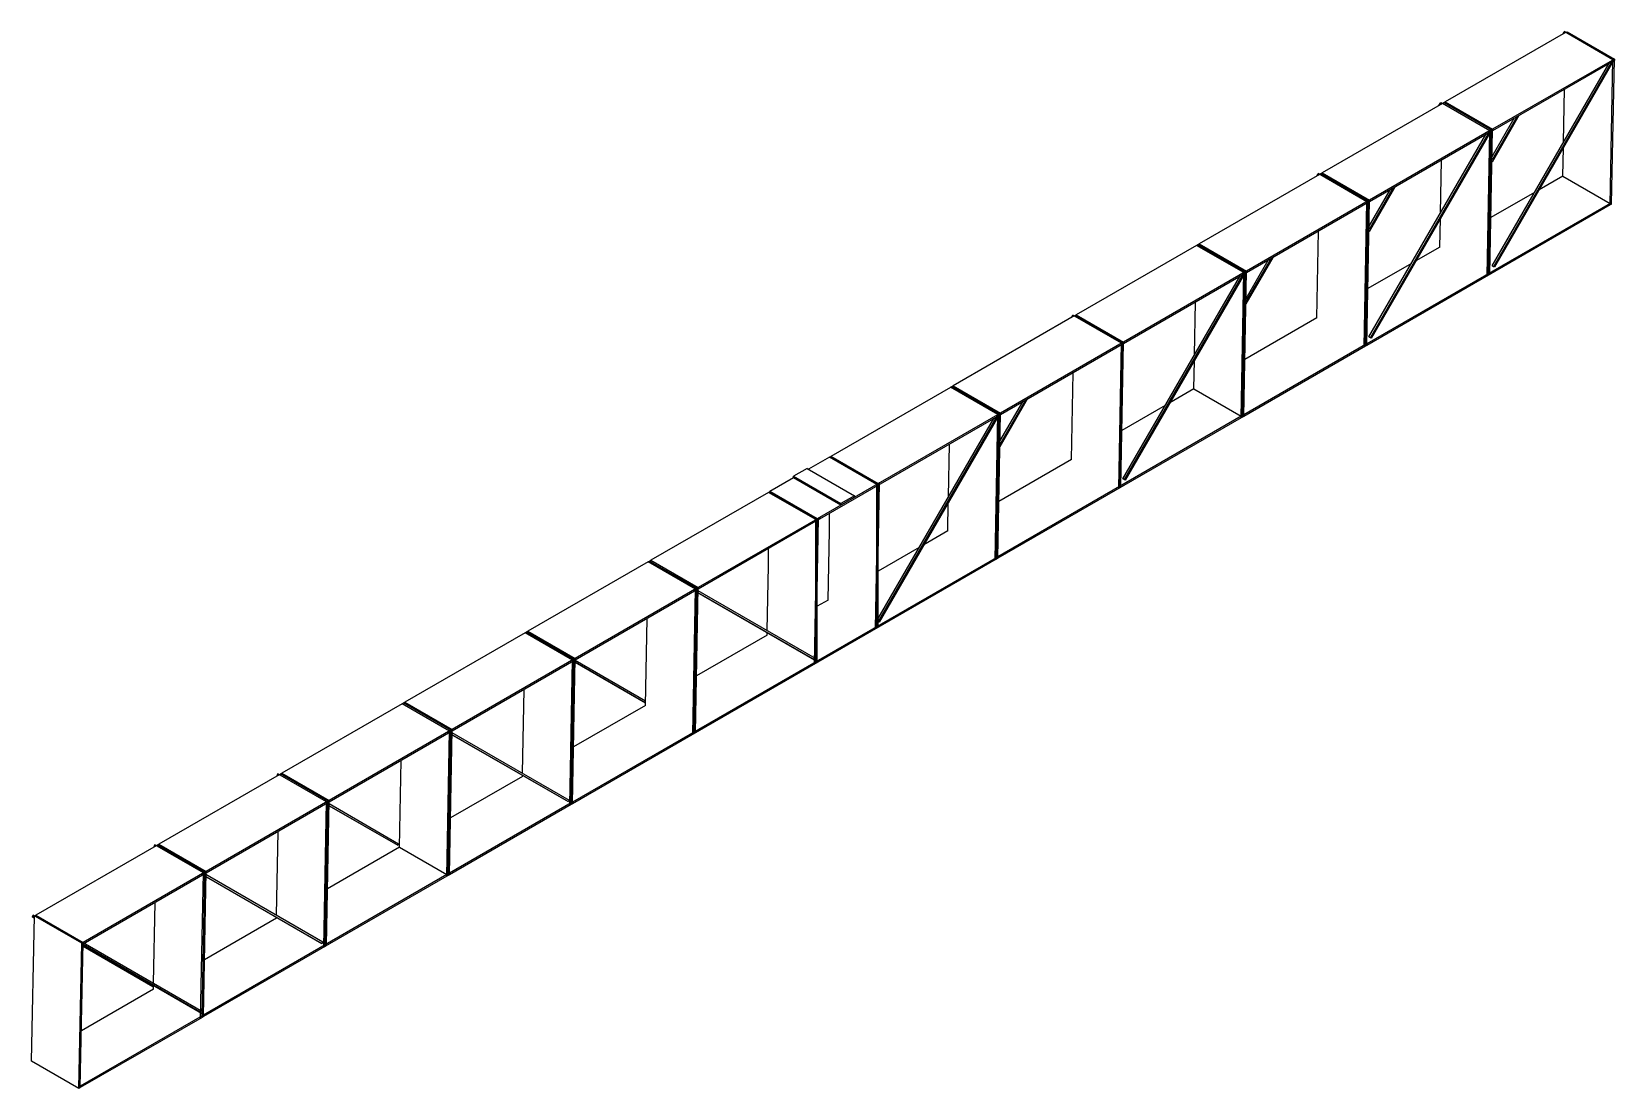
# Paper-space layout '_Isometric' of a CAD drawing. Header units: millimetres. Extents: x -70 to 758, y -322 to 231.
import ezdxf

# ---------------------------------------------------------------- set-up
doc = ezdxf.new("R2010")
doc.units = ezdxf.units.MM

psp = doc.layouts.new('_Isometric')

# ---------------------------------------------------------------- linework, layer by layer
at = {"color": 7, "linetype": 'Continuous', "lineweight": 25}
for p, q in [((732.46, 230.49), (669.53, 194.16)), ((731.03, 229.67), (731.76, 230.92)), ((757.21, 216.22), (731.76, 230.92)), ((732.46, 230.51), (732.45, 230.48)), ((732.46, 230.51), (733.17, 230.9)), ((732.46, 230.49), (732.46, 230.51)), ((733.17, 230.9), (757.92, 216.61)), ((757.92, 216.61), (694.28, 179.88)), ((757.92, 215.8), (694.28, 179.06)), ((757.21, 216.22), (694.71, 107.97)), ((757.71, 215.94), (695.21, 107.68)), ((755.77, 140.29), (757.21, 216.22)), ((756.47, 140.68), (757.92, 216.61)), ((756.49, 216.61), (756.51, 216.63)), ((757.92, 216.61), (757.21, 216.22)), ((757.71, 215.94), (757.21, 216.22)), ((757.92, 216.61), (757.92, 215.8)), ((694.01, 108.38), (755.08, 214.16)), ((731.37, 173.1), (731.9, 200.78)), ((668.12, 193.37), (605.19, 157.04)), ((666.19, 192.25), (667.16, 193.94)), ((667.16, 193.94), (667.87, 193.53)), ((667.87, 193.53), (667.6, 193.07)), ((668.12, 193.38), (667.87, 193.53)), ((668.12, 193.38), (668.83, 193.77)), ((692.87, 179.1), (668.12, 193.38)), ((668.12, 193.37), (668.12, 193.38)), ((668.83, 193.77), (669.53, 194.16)), ((693.57, 179.49), (668.83, 193.77)), ((669.53, 194.16), (694.28, 179.88)), ((708, 186.98), (693.95, 162.65)), ((707, 186.4), (693.98, 163.85)), ((694.01, 165.54), (705.58, 185.58)), ((629.6, 71.29), (690.73, 177.03)), ((693.57, 179.49), (629.93, 142.75)), ((693.57, 178.67), (629.93, 141.93)), ((692.87, 179.1), (630.31, 70.88)), ((693.37, 178.81), (630.81, 70.59)), ((691.42, 103.16), (692.87, 179.1)), ((692.13, 103.55), (693.57, 179.49)), ((692.14, 179.48), (692.16, 179.5)), ((692.84, 103.94), (694.28, 179.88)), ((693.57, 179.49), (692.87, 179.1)), ((693.37, 178.81), (692.87, 179.1)), ((694.28, 179.88), (693.57, 179.49)), ((693.57, 179.49), (693.57, 178.67)), ((694.28, 179.06), (694.27, 179.07)), ((694.28, 179.88), (694.28, 179.06)), ((731.03, 155.38), (731.32, 170.22)), ((667.03, 136.03), (667.55, 163.65)), ((603.77, 156.24), (540.84, 119.91)), ((602.34, 155.41), (603.06, 156.66)), ((628.52, 141.97), (603.06, 156.66)), ((603.77, 156.26), (603.76, 156.23)), ((603.77, 156.26), (604.48, 156.65)), ((603.77, 156.24), (603.77, 156.26)), ((604.48, 156.65), (605.19, 157.04)), ((604.48, 156.65), (629.23, 142.36)), ((605.19, 157.04), (629.93, 142.75)), ((643.1, 149.53), (629.62, 126.21)), ((731.02, 155.39), (718.63, 148.24)), ((731.02, 155.39), (755.77, 141.1)), ((629.23, 142.36), (565.59, 105.62)), ((629.23, 141.54), (565.59, 104.8)), ((627.07, 66.03), (628.52, 141.97)), ((627.78, 66.42), (629.23, 142.36)), ((628.49, 66.81), (629.93, 142.75)), ((755.77, 141.1), (628.49, 67.63)), ((629.23, 142.36), (628.52, 141.97)), ((629.93, 142.75), (629.23, 142.36)), ((629.23, 142.36), (629.23, 141.54)), ((642.1, 148.96), (629.64, 127.4)), ((629.67, 129.09), (640.69, 148.14)), ((629.93, 141.93), (629.92, 141.94)), ((629.93, 142.75), (629.93, 141.93)), ((716.21, 146.84), (693.4, 133.67)), ((755.77, 141.1), (755.77, 140.29)), ((755.77, 140.29), (628.49, 66.81)), ((666.69, 118.25), (666.97, 133.15)), ((756.47, 140.68), (755.77, 140.29)), ((602.34, 81.13), (603.21, 126.52)), ((539.42, 119.11), (476.49, 82.78)), ((539.42, 119.11), (539.43, 119.13)), ((539.43, 119.13), (540.13, 119.52)), ((564.17, 104.84), (539.43, 119.13)), ((540.13, 119.52), (540.84, 119.91)), ((540.13, 119.52), (564.88, 105.23)), ((540.84, 119.91), (565.59, 105.62)), ((666.69, 118.25), (654.19, 111.04)), ((579.26, 112.69), (565.26, 88.49)), ((578.25, 112.12), (565.28, 89.68)), ((565.32, 91.37), (576.84, 111.3)), ((651.77, 109.64), (629.05, 96.53)), ((694.71, 107.97), (694.01, 108.38)), ((694.51, 108.09), (694.01, 108.38)), ((695.21, 107.68), (694.51, 108.09)), ((695.21, 107.68), (694.71, 107.97)), ((500.91, -2.97), (562.03, 102.77)), ((564.88, 105.23), (501.24, 68.49)), ((564.88, 104.41), (501.24, 67.67)), ((564.17, 104.84), (501.61, -3.38)), ((564.67, 104.55), (502.11, -3.67)), ((562.73, 28.9), (564.17, 104.84)), ((563.44, 29.29), (564.88, 105.23)), ((563.45, 105.22), (563.47, 105.25)), ((564.14, 29.68), (565.59, 105.62)), ((564.88, 105.23), (564.17, 104.84)), ((564.67, 104.55), (564.17, 104.84)), ((565.59, 105.62), (564.88, 105.23)), ((564.88, 105.23), (564.88, 104.41)), ((565.59, 104.8), (565.57, 104.81)), ((565.59, 105.62), (565.59, 104.8)), ((692.13, 103.55), (691.42, 103.16)), ((692.13, 104.37), (692.13, 103.55)), ((692.84, 103.94), (692.13, 103.55)), ((475.43, 82.19), (476.49, 82.78)), ((476.49, 82.78), (501.24, 68.49)), ((538.33, 61.77), (538.86, 89.39)), ((475.43, 82.18), (412.15, 45.65)), ((474.01, 81.36), (474.72, 82.6)), ((500.18, 67.91), (474.72, 82.6)), ((475.43, 82.19), (475.42, 82.18)), ((475.43, 82.18), (475.43, 82.19)), ((475.79, 82.39), (500.53, 68.1)), ((476.14, 82.58), (500.89, 68.3)), ((602.34, 81.13), (564.71, 59.4)), ((500.53, 68.1), (436.89, 31.36)), ((500.53, 67.29), (436.89, 30.55)), ((498.74, -8.03), (500.18, 67.91)), ((499.09, -7.84), (500.53, 68.1)), ((499.44, -7.64), (500.89, 68.3)), ((499.8, -7.45), (501.24, 68.49)), ((501.24, 68.49), (500.18, 67.91)), ((500.53, 68.1), (500.53, 67.29)), ((501.24, 67.67), (501.23, 67.68)), ((501.24, 68.49), (501.24, 67.67)), ((627.78, 67.24), (564.14, 30.5)), ((627.78, 66.42), (564.14, 29.68)), ((627.78, 66.42), (627.07, 66.03)), ((627.78, 67.24), (627.78, 66.42)), ((628.49, 66.81), (627.78, 66.42)), ((628.49, 67.63), (628.49, 66.81)), ((630.31, 70.88), (629.6, 71.29)), ((630.1, 71), (629.6, 71.29)), ((630.81, 70.59), (630.1, 71)), ((630.81, 70.59), (630.31, 70.88)), ((538, 44), (538.28, 58.89)), ((474, 7.07), (474.87, 52.47)), ((410.73, 44.84), (348.12, 8.7)), ((410.73, 44.87), (411.44, 45.26)), ((435.48, 30.58), (410.73, 44.87)), ((410.73, 44.84), (410.73, 44.87)), ((411.44, 45.26), (412.15, 45.65)), ((411.44, 45.26), (436.19, 30.97)), ((411.79, 45.46), (436.54, 31.17)), ((412.15, 45.65), (436.89, 31.36)), ((537.98, 44.01), (525.51, 36.81)), ((537.98, 44.01), (562.73, 29.72)), ((450.92, 38.65), (436.56, 13.8)), ((449.92, 38.07), (436.58, 14.99)), ((436.62, 16.68), (448.51, 37.25)), ((523.1, 35.41), (500.36, 22.29)), ((436.54, 31.17), (341.08, -23.94)), ((436.54, 30.35), (341.08, -24.76)), ((372.87, -76.09), (433.33, 28.5)), ((435.48, 30.58), (372.92, -77.63)), ((435.98, 30.29), (373.42, -77.92)), ((434.04, -45.35), (435.48, 30.58)), ((434.74, -44.96), (436.19, 30.97)), ((434.75, 30.95), (434.77, 30.99)), ((435.45, -44.57), (436.89, 31.36)), ((562.73, 29.72), (435.45, -43.76)), ((562.73, 28.9), (435.45, -44.57)), ((436.19, 30.97), (435.48, 30.58)), ((435.98, 30.29), (435.48, 30.58)), ((436.89, 31.36), (436.19, 30.97)), ((436.54, 31.17), (436.54, 30.35)), ((436.89, 30.55), (436.88, 30.56)), ((436.89, 31.36), (436.89, 30.55)), ((562.73, 29.72), (562.73, 28.9)), ((563.44, 29.29), (562.73, 28.9)), ((564.14, 29.68), (563.44, 29.29)), ((564.14, 30.5), (564.14, 29.68)), ((347.41, 8.29), (336.49, 1.98)), ((347.41, 8.29), (348.12, 8.7)), ((347.41, 8.29), (347.41, 8.29)), ((372.16, -6), (347.41, 8.29)), ((348.12, 8.7), (372.87, -5.59)), ((372.9, -5.57), (348.15, 8.72)), ((409.64, -12.48), (410.17, 15.13)), ((335.78, 2.39), (328.71, -1.69)), ((335.78, 2.39), (360.53, -11.9)), ((474, 7.07), (436.01, -14.86)), ((328.71, -2.51), (316.33, -9.65)), ((328.71, -1.69), (353.46, -15.98)), ((328.71, -2.51), (328.71, -1.69)), ((353.46, -16.8), (328.71, -2.51)), ((371.46, -81.51), (372.9, -5.57)), ((372.16, -81.12), (373.61, -5.18)), ((372.87, -5.59), (372.16, -6)), ((372.16, -81.12), (372.16, -6)), ((372.87, -80.71), (372.87, -5.59)), ((373.61, -5.18), (372.9, -5.57)), ((372.9, -5.57), (372.9, -6.39)), ((499.8, -7.45), (498.74, -8.03)), ((499.09, -7.02), (499.09, -7.84)), ((501.61, -3.38), (500.91, -2.97)), ((501.41, -3.26), (500.91, -2.97)), ((502.11, -3.67), (501.41, -3.26)), ((502.11, -3.67), (501.61, -3.38)), ((315.59, -10.11), (254.11, -45.61)), ((315.59, -10.08), (316.3, -9.67)), ((340.34, -24.37), (315.59, -10.08)), ((315.59, -10.11), (315.59, -10.08)), ((316.3, -9.67), (341.05, -23.96)), ((341.08, -23.94), (316.33, -9.65)), ((316.33, -9.69), (316.33, -9.65)), ((360.53, -11.9), (353.46, -15.98)), ((353.46, -15.98), (353.46, -16.8)), ((360.53, -11.9), (360.53, -12.71)), ((409.3, -30.29), (409.59, -15.36)), ((342.5, -23.16), (278.86, -59.9)), ((342.5, -23.98), (278.86, -60.71)), ((339.64, -99.88), (341.08, -23.94)), ((340.34, -99.49), (341.79, -23.55)), ((341.05, -23.96), (340.34, -24.37)), ((340.34, -99.49), (340.34, -24.37)), ((341.05, -99.08), (341.05, -23.96)), ((341.79, -23.55), (341.08, -23.94)), ((341.08, -23.94), (341.08, -24.76)), ((342.5, -23.16), (342.5, -23.98)), ((347.41, -30.08), (347.41, -21.1)), ((346.72, -66.41), (347.41, -30.08)), ((409.3, -30.29), (396.78, -37.52)), ((315.59, -48.45), (315.59, -39.51)), ((394.36, -38.91), (372.87, -51.32)), ((252.69, -46.41), (189.76, -82.74)), ((435.8, -43.56), (213.06, -172.15)), ((435.8, -44.38), (213.06, -172.96)), ((252.69, -46.39), (253.4, -46)), ((277.44, -60.68), (252.69, -46.39)), ((252.69, -46.41), (252.69, -46.39)), ((253.4, -46), (254.11, -45.61)), ((253.4, -46), (278.15, -60.29)), ((254.11, -45.61), (278.86, -59.9)), ((314.95, -82.34), (315.59, -48.45)), ((434.74, -44.96), (434.04, -45.35)), ((435.45, -44.57), (434.74, -44.96)), ((435.45, -43.76), (435.45, -44.57)), ((435.8, -43.56), (435.8, -44.38)), ((278.15, -60.29), (214.51, -97.03)), ((278.15, -61.1), (214.51, -97.84)), ((276, -136.62), (277.44, -60.68)), ((276.7, -136.23), (278.15, -60.29)), ((276.74, -60.27), (276.72, -60.3)), ((277.44, -60.68), (276.94, -61.54)), ((276.94, -61.54), (339.44, -97.64)), ((277.41, -135.84), (278.86, -59.9)), ((278.15, -60.29), (277.44, -60.68)), ((277.44, -60.68), (339.94, -96.77)), ((278.86, -59.9), (278.15, -60.29)), ((278.15, -60.29), (278.15, -61.1)), ((338.74, -97.23), (278.8, -62.62)), ((278.86, -60.71), (278.84, -60.71)), ((278.86, -59.9), (278.86, -60.71)), ((346.72, -66.41), (341.05, -69.69)), ((189.05, -83.13), (189.76, -82.74)), ((189.76, -82.74), (214.51, -97.03)), ((251.26, -121.52), (252.13, -76.13)), ((372.16, -81.12), (371.46, -81.51)), ((372.92, -77.63), (372.87, -77.61)), ((373.42, -77.92), (372.87, -77.61)), ((373.42, -77.92), (372.92, -77.63)), ((188.35, -83.54), (125.41, -119.87)), ((188.35, -83.52), (189.05, -83.13)), ((188.35, -83.54), (188.35, -83.52)), ((213.1, -97.81), (188.35, -83.52)), ((189.05, -83.13), (213.8, -97.42)), ((314.9, -84.78), (277.98, -106.1)), ((314.9, -84.78), (314.93, -83.48)), ((213.8, -97.42), (150.16, -134.15)), ((213.8, -98.23), (150.16, -134.97)), ((211.65, -173.74), (213.1, -97.81)), ((212.36, -173.35), (213.8, -97.42)), ((213.06, -172.96), (214.51, -97.03)), ((213.8, -97.42), (213.1, -97.81)), ((214.51, -97.03), (213.8, -97.42)), ((213.8, -97.42), (213.8, -98.23)), ((214.47, -98.98), (251.29, -120.24)), ((251.05, -120.11), (214.47, -98.98)), ((214.51, -97.84), (214.49, -97.83)), ((214.49, -97.84), (251.31, -119.1)), ((214.51, -97.03), (214.51, -97.84)), ((339.44, -97.64), (338.74, -97.23)), ((339.94, -96.77), (339.44, -97.64)), ((340.34, -99.49), (339.64, -99.88)), ((186.95, -156.99), (187.78, -113.25)), ((124, -120.67), (61.07, -157)), ((124, -120.65), (124.71, -120.26)), ((148.75, -134.93), (124, -120.65)), ((124, -120.67), (124, -120.65)), ((124.71, -120.26), (125.41, -119.87)), ((149.46, -134.54), (124.71, -120.26)), ((125.41, -119.87), (150.16, -134.15)), ((251.26, -121.52), (213.63, -143.25)), ((251.29, -120.24), (251.05, -120.11)), ((149.46, -134.54), (85.82, -171.28)), ((149.46, -135.36), (85.82, -172.1)), ((147.3, -210.87), (148.75, -134.93)), ((148.01, -210.48), (149.46, -134.54)), ((148.04, -134.53), (148.03, -134.55)), ((148.75, -134.93), (148.25, -135.8)), ((148.25, -135.8), (210.75, -171.89)), ((148.72, -210.09), (150.16, -134.15)), ((149.46, -134.54), (148.75, -134.93)), ((148.75, -134.93), (211.25, -171.03)), ((150.16, -134.15), (149.46, -134.54)), ((149.46, -134.54), (149.46, -135.36)), ((210.04, -171.48), (150.11, -136.88)), ((150.16, -134.97), (150.15, -134.96)), ((150.16, -134.15), (150.16, -134.97)), ((276.7, -136.23), (276, -136.62)), ((276.7, -135.41), (276.7, -136.23)), ((277.41, -135.84), (276.7, -136.23)), ((60.36, -157.39), (61.07, -157)), ((61.07, -157), (85.82, -171.28)), ((122.57, -195.78), (123.43, -150.38)), ((59.65, -157.79), (-3.28, -194.12)), ((58.95, -157.37), (58.45, -158.23)), ((58.45, -158.23), (58.67, -158.36)), ((58.67, -158.36), (58.45, -158.23)), ((84.4, -172.06), (58.95, -157.37)), ((59.65, -157.78), (59.64, -157.8)), ((59.65, -157.78), (60.36, -157.39)), ((59.65, -157.79), (59.65, -157.78)), ((85.11, -171.67), (60.36, -157.39)), ((186.92, -158.65), (149.28, -180.37)), ((186.92, -158.65), (186.93, -158.14)), ((85.11, -171.67), (21.47, -208.41)), ((85.11, -172.49), (21.47, -209.23)), ((82.96, -248), (84.4, -172.06)), ((83.66, -247.61), (85.11, -171.67)), ((84.37, -247.22), (85.82, -171.28)), ((85.11, -171.67), (84.4, -172.06)), ((85.82, -171.28), (85.11, -171.67)), ((85.11, -171.67), (85.11, -172.49)), ((85.79, -172.87), (122.15, -193.87)), ((85.82, -172.1), (85.8, -172.09)), ((85.82, -171.28), (85.82, -172.1)), ((212.36, -172.54), (148.72, -209.28)), ((212.36, -173.35), (148.72, -210.09)), ((210.75, -171.89), (210.04, -171.48)), ((211.25, -171.03), (210.75, -171.89)), ((212.36, -173.35), (211.65, -173.74)), ((212.36, -172.54), (212.36, -173.35)), ((213.06, -172.96), (212.36, -173.35)), ((213.06, -172.15), (213.06, -172.96)), ((85.76, -174.01), (121.65, -194.73)), ((120.95, -194.33), (85.76, -174.01)), ((58.26, -231.25), (59.09, -187.51)), ((-4.69, -194.92), (-67.63, -231.25)), ((-5.4, -194.5), (-5.9, -195.36)), ((-5.9, -195.36), (-5.68, -195.49)), ((-5.68, -195.49), (-5.9, -195.36)), ((20.06, -209.19), (-5.4, -194.5)), ((-4.69, -194.9), (-4.71, -194.93)), ((-4.69, -194.9), (-3.99, -194.51)), ((-4.69, -194.92), (-4.69, -194.9)), ((-3.99, -194.51), (-3.28, -194.12)), ((-3.99, -194.51), (20.76, -208.8)), ((-3.28, -194.12), (21.47, -208.41)), ((122.55, -195.77), (84.94, -217.48)), ((121.65, -194.73), (120.95, -194.33)), ((122.15, -193.87), (121.65, -194.73)), ((122.55, -195.77), (147.3, -210.06)), ((20.76, -208.8), (-42.88, -245.54)), ((20.76, -209.62), (-42.88, -246.36)), ((18.61, -285.13), (20.06, -209.19)), ((19.32, -284.74), (20.76, -208.8)), ((19.35, -208.78), (19.33, -208.81)), ((20.06, -209.19), (19.56, -210.06)), ((19.56, -210.06), (82.06, -246.15)), ((20.02, -284.35), (21.47, -208.41)), ((147.3, -210.06), (20.02, -283.53)), ((147.3, -210.87), (20.02, -284.35)), ((20.76, -208.8), (20.06, -209.19)), ((20.06, -209.19), (82.56, -245.28)), ((21.47, -208.41), (20.76, -208.8)), ((20.76, -208.8), (20.76, -209.62)), ((81.35, -245.74), (21.42, -211.13)), ((21.42, -211.14), (57.31, -231.86)), ((56.6, -231.45), (21.42, -211.14)), ((21.47, -209.23), (21.45, -209.22)), ((21.47, -208.41), (21.47, -209.23)), ((147.3, -210.06), (147.3, -210.87)), ((148.01, -210.48), (147.3, -210.87)), ((148.72, -210.09), (148.01, -210.48)), ((148.72, -209.28), (148.72, -210.09)), ((-69.78, -307.58), (-68.33, -231.64)), ((-69.04, -231.23), (-69.54, -232.1)), ((-43.58, -245.93), (-69.04, -231.23)), ((-68.33, -231.64), (-68.83, -232.51)), ((-68.33, -231.64), (-67.63, -231.25)), ((-67.63, -231.25), (-42.88, -245.54)), ((-6.06, -266.8), (-5.26, -224.64)), ((57.31, -231.86), (56.6, -231.45)), ((-69.54, -232.1), (-68.83, -232.51)), ((-68.35, -232.78), (-69.54, -232.1)), ((-68.83, -232.51), (-68.35, -232.78)), ((58.22, -232.91), (20.59, -254.63)), ((57.31, -231.86), (57.31, -231.86)), ((58.22, -232.91), (58.23, -232.39)), ((-45.03, -321.87), (-43.58, -245.93)), ((-44.32, -321.48), (-42.88, -245.54)), ((-42.88, -245.54), (-43.58, -245.93)), ((-42.88, -245.54), (-43.38, -246.41)), ((-43.38, -246.41), (19.12, -282.5)), ((-42.91, -247.48), (-6.33, -268.6)), ((-7.04, -268.19), (-42.91, -247.48)), ((17.96, -281.83), (-42.9, -246.68)), ((-42.88, -245.54), (19.62, -281.63)), ((-42.88, -245.54), (-42.88, -246.36)), ((82.06, -246.15), (81.35, -245.74)), ((82.56, -245.28), (82.06, -246.15)), ((83.66, -247.61), (82.96, -248)), ((83.66, -246.79), (83.66, -247.61)), ((84.37, -247.22), (83.66, -247.61)), ((-6.12, -270.03), (-43.76, -291.76)), ((-6.33, -268.6), (-7.04, -268.19)), ((-6.09, -268.18), (-6.33, -268.6)), ((-6.12, -270.03), (-6.08, -267.94)), ((19.32, -283.92), (-44.32, -320.66)), ((19.32, -284.74), (-44.32, -321.48)), ((19.32, -284.74), (18.61, -285.13)), ((19.62, -281.63), (19.12, -282.5)), ((19.32, -283.92), (19.32, -284.74)), ((20.02, -284.35), (19.32, -284.74)), ((20.02, -283.53), (20.02, -284.35)), ((-45.03, -321.87), (-69.78, -307.58)), ((-44.32, -321.48), (-45.03, -321.87)), ((-44.32, -320.66), (-44.32, -321.48))]:
    psp.add_line(p, q, dxfattribs=at)

doc.saveas('drawing.dxf')
